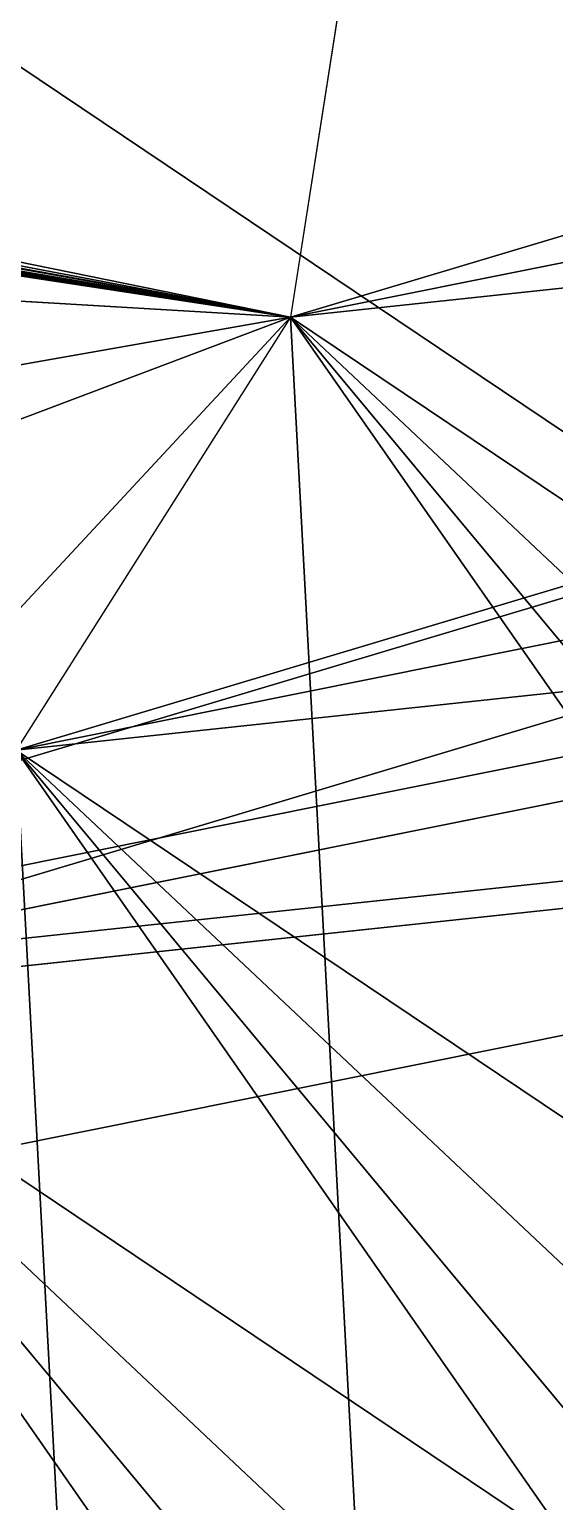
# Model space of a CAD drawing. Header units: metres. Extents: x 503497 to 504361, y 6966567 to 6966857.
# Drawn here: x 504169.788 to 504170.223, y 6966699.375 to 6966700.594 of the extents above; entities that cross this region are included whole.
import ezdxf

# ---------------------------------------------------------------- set-up
doc = ezdxf.new("R2010")
doc.units = ezdxf.units.M

msp = doc.modelspace()

# ---------------------------------------------------------------- linework, layer by layer
at = {"layer": 'SHADOW_APPROVED_20260111T072000'}
for points in [[(504170.7929, 6966705.4089), (504170.0047, 6966700.3561), (504096.8309, 6966715.2601), (504097.6191, 6966720.3129), (504170.7929, 6966705.4089)], [(504170.0047, 6966700.3561), (504169.7774, 6966699.9974), (504096.6036, 6966714.9014), (504096.8309, 6966715.2601), (504170.0047, 6966700.3561)]]:
    msp.add_lwpolyline(points, close=True, dxfattribs=at)
msp.add_lwpolyline([(504152.9477, 6966710.2148), (504167.8718, 6966707.8869), (504167.5638, 6966705.9126), (504170.7929, 6966705.4089), (504170.0047, 6966700.3561), (504169.7774, 6966699.9974), (504169.5259, 6966699.8139), (504168.8949, 6966699.7238), (504168.6104, 6966697.9001), (504168.9205, 6966697.8003), (504169.2405, 6966697.5447), (504169.4022, 6966697.2624), (504169.4593, 6966696.8594), (504167.3244, 6966683.1734), (504124.6436, 6966689.8311)], dxfattribs=at)
at = {"layer": 'SHADOW_APPROVED_20260114T072400'}
for points in [[(504170.7929, 6966705.4089), (504170.0047, 6966700.3561), (504097.9963, 6966713.9948), (504098.7845, 6966719.0476), (504170.7929, 6966705.4089)], [(504170.0047, 6966700.3561), (504169.7774, 6966699.9974), (504097.769, 6966713.6361), (504097.9963, 6966713.9948), (504170.0047, 6966700.3561)]]:
    msp.add_lwpolyline(points, close=True, dxfattribs=at)
msp.add_lwpolyline([(504152.9477, 6966710.2148), (504167.8718, 6966707.8869), (504167.5638, 6966705.9126), (504170.7929, 6966705.4089), (504170.0047, 6966700.3561), (504169.7774, 6966699.9974), (504169.5259, 6966699.8139), (504168.8949, 6966699.7238), (504168.6104, 6966697.9001), (504168.9205, 6966697.8003), (504169.2405, 6966697.5447), (504169.4022, 6966697.2624), (504169.4593, 6966696.8594), (504167.3244, 6966683.1734), (504124.6436, 6966689.8311)], dxfattribs=at)
at = {"layer": 'SHADOW_APPROVED_20260122T071500'}
for points in [[(504170.7929, 6966705.4089), (504170.0047, 6966700.3561), (504087.4382, 6966715.1242), (504088.2264, 6966720.177), (504170.7929, 6966705.4089)], [(504170.0047, 6966700.3561), (504169.7774, 6966699.9974), (504087.2109, 6966714.7655), (504087.4382, 6966715.1242), (504170.0047, 6966700.3561)]]:
    msp.add_lwpolyline(points, close=True, dxfattribs=at)
msp.add_lwpolyline([(504152.9477, 6966710.2148), (504167.8718, 6966707.8869), (504167.5638, 6966705.9126), (504170.7929, 6966705.4089), (504170.0047, 6966700.3561), (504169.7774, 6966699.9974), (504169.5259, 6966699.8139), (504168.8949, 6966699.7238), (504168.6104, 6966697.9001), (504168.9205, 6966697.8003), (504169.2405, 6966697.5447), (504169.4022, 6966697.2624), (504169.4593, 6966696.8594), (504167.3244, 6966683.1734), (504124.6436, 6966689.8311)], dxfattribs=at)
at = {"layer": 'SHADOW_APPROVED_20260124T072500'}
for points in [[(504170.7929, 6966705.4089), (504170.0047, 6966700.3561), (504093.7616, 6966712.0711), (504094.5498, 6966717.1239), (504170.7929, 6966705.4089)], [(504170.0047, 6966700.3561), (504169.7774, 6966699.9974), (504093.5343, 6966711.7124), (504093.7616, 6966712.0711), (504170.0047, 6966700.3561)]]:
    msp.add_lwpolyline(points, close=True, dxfattribs=at)
msp.add_lwpolyline([(504152.9477, 6966710.2148), (504167.8718, 6966707.8869), (504167.5638, 6966705.9126), (504170.7929, 6966705.4089), (504170.0047, 6966700.3561), (504169.7774, 6966699.9974), (504169.5259, 6966699.8139), (504168.8949, 6966699.7238), (504168.6104, 6966697.9001), (504168.9205, 6966697.8003), (504169.2405, 6966697.5447), (504169.4022, 6966697.2624), (504169.4593, 6966696.8594), (504167.3244, 6966683.1734), (504124.6436, 6966689.8311)], dxfattribs=at)
at = {"layer": 'SHADOW_APPROVED_20260126T071100'}
for points in [[(504170.7929, 6966705.4089), (504170.0047, 6966700.3561), (504081.5796, 6966715.4019), (504082.3678, 6966720.4547), (504170.7929, 6966705.4089)], [(504170.0047, 6966700.3561), (504169.7774, 6966699.9974), (504081.3523, 6966715.0432), (504081.5796, 6966715.4019), (504170.0047, 6966700.3561)]]:
    msp.add_lwpolyline(points, close=True, dxfattribs=at)
msp.add_lwpolyline([(504152.9477, 6966710.2148), (504167.8718, 6966707.8869), (504167.5638, 6966705.9126), (504170.7929, 6966705.4089), (504170.0047, 6966700.3561), (504169.7774, 6966699.9974), (504169.5259, 6966699.8139), (504168.8949, 6966699.7238), (504168.6104, 6966697.9001), (504168.9205, 6966697.8003), (504169.2405, 6966697.5447), (504169.4022, 6966697.2624), (504169.4593, 6966696.8594), (504167.3244, 6966683.1734), (504124.6436, 6966689.8311)], dxfattribs=at)
at = {"layer": 'SHADOW_APPROVED_20260127T071900'}
for points in [[(504170.7929, 6966705.4089), (504170.0047, 6966700.3561), (504087.6618, 6966712.8487), (504088.45, 6966717.9015), (504170.7929, 6966705.4089)], [(504170.0047, 6966700.3561), (504169.7774, 6966699.9974), (504087.4345, 6966712.49), (504087.6618, 6966712.8487), (504170.0047, 6966700.3561)]]:
    msp.add_lwpolyline(points, close=True, dxfattribs=at)
msp.add_lwpolyline([(504152.9477, 6966710.2148), (504167.8718, 6966707.8869), (504167.5638, 6966705.9126), (504170.7929, 6966705.4089), (504170.0047, 6966700.3561), (504169.7774, 6966699.9974), (504169.5259, 6966699.8139), (504168.8949, 6966699.7238), (504168.6104, 6966697.9001), (504168.9205, 6966697.8003), (504169.2405, 6966697.5447), (504169.4022, 6966697.2624), (504169.4593, 6966696.8594), (504167.3244, 6966683.1734), (504124.6436, 6966689.8311)], dxfattribs=at)
at = {"layer": 'SHADOW_APPROVED_20260129T071100'}
for points in [[(504170.7929, 6966705.4089), (504170.0047, 6966700.3561), (504079.559, 6966714.5749), (504080.3472, 6966719.6277), (504170.7929, 6966705.4089)], [(504170.0047, 6966700.3561), (504169.7774, 6966699.9974), (504079.3317, 6966714.2162), (504079.559, 6966714.5749), (504170.0047, 6966700.3561)]]:
    msp.add_lwpolyline(points, close=True, dxfattribs=at)
msp.add_lwpolyline([(504152.9477, 6966710.2148), (504167.8718, 6966707.8869), (504167.5638, 6966705.9126), (504170.7929, 6966705.4089), (504170.0047, 6966700.3561), (504169.7774, 6966699.9974), (504169.5259, 6966699.8139), (504168.8949, 6966699.7238), (504168.6104, 6966697.9001), (504168.9205, 6966697.8003), (504169.2405, 6966697.5447), (504169.4022, 6966697.2624), (504169.4593, 6966696.8594), (504167.3244, 6966683.1734), (504124.6436, 6966689.8311)], dxfattribs=at)
at = {"layer": 'SHADOW_APPROVED_20260130T071100'}
for points in [[(504170.7929, 6966705.4089), (504170.0047, 6966700.3561), (504078.8728, 6966714.2703), (504079.661, 6966719.3231), (504170.7929, 6966705.4089)], [(504170.0047, 6966700.3561), (504169.7774, 6966699.9974), (504078.6455, 6966713.9116), (504078.8728, 6966714.2703), (504170.0047, 6966700.3561)]]:
    msp.add_lwpolyline(points, close=True, dxfattribs=at)
msp.add_lwpolyline([(504152.9477, 6966710.2148), (504167.8718, 6966707.8869), (504167.5638, 6966705.9126), (504170.7929, 6966705.4089), (504170.0047, 6966700.3561), (504169.7774, 6966699.9974), (504169.5259, 6966699.8139), (504168.8949, 6966699.7238), (504168.6104, 6966697.9001), (504168.9205, 6966697.8003), (504169.2405, 6966697.5447), (504169.4022, 6966697.2624), (504169.4593, 6966696.8594), (504167.3244, 6966683.1734), (504124.6436, 6966689.8311)], dxfattribs=at)
at = {"layer": 'SHADOW_APPROVED_20260203T070000'}
for points in [[(504170.7929, 6966705.4089), (504170.0047, 6966700.3561), (504063.9805, 6966716.6575), (504064.7687, 6966721.7103), (504170.7929, 6966705.4089)], [(504170.0047, 6966700.3561), (504169.7774, 6966699.9974), (504063.7532, 6966716.2988), (504063.9805, 6966716.6575), (504170.0047, 6966700.3561)]]:
    msp.add_lwpolyline(points, close=True, dxfattribs=at)
msp.add_lwpolyline([(504152.9477, 6966710.2148), (504167.8718, 6966707.8869), (504167.5638, 6966705.9126), (504170.7929, 6966705.4089), (504170.0047, 6966700.3561), (504169.7774, 6966699.9974), (504169.5259, 6966699.8139), (504168.8949, 6966699.7238), (504168.6104, 6966697.9001), (504168.9205, 6966697.8003), (504169.2405, 6966697.5447), (504169.4022, 6966697.2624), (504169.4593, 6966696.8594), (504167.3244, 6966683.1734), (504124.6436, 6966689.8311)], dxfattribs=at)
at = {"layer": 'SHADOW_APPROVED_20260314T074000'}
msp.add_lwpolyline([(504152.9477, 6966710.2148), (504167.8718, 6966707.8869), (504167.5638, 6966705.9126), (504170.7929, 6966705.4089), (504170.0047, 6966700.3561), (504169.7774, 6966699.9974), (504169.5259, 6966699.8139), (504168.8949, 6966699.7238), (504168.6104, 6966697.9001), (504168.9205, 6966697.8003), (504169.2405, 6966697.5447), (504169.4022, 6966697.2624), (504169.4593, 6966696.8594), (504167.3244, 6966683.1734), (504124.6436, 6966689.8311)], dxfattribs=at)
for points in [[(504170.7929, 6966705.4089), (504170.0047, 6966700.3561), (504082.2502, 6966684.8997), (504083.0384, 6966689.9525), (504170.7929, 6966705.4089)], [(504170.0047, 6966700.3561), (504169.7774, 6966699.9974), (504082.0229, 6966684.541), (504082.2502, 6966684.8997), (504170.0047, 6966700.3561)]]:
    msp.add_lwpolyline(points, close=True, dxfattribs=at)
at = {"layer": 'SHADOW_APPROVED_20260426T070000'}
msp.add_lwpolyline([(504152.9477, 6966710.2148), (504167.8718, 6966707.8869), (504167.5638, 6966705.9126), (504170.7929, 6966705.4089), (504170.0047, 6966700.3561), (504169.7774, 6966699.9974), (504169.5259, 6966699.8139), (504168.8949, 6966699.7238), (504168.6104, 6966697.9001), (504168.9205, 6966697.8003), (504169.2405, 6966697.5447), (504169.4022, 6966697.2624), (504169.4593, 6966696.8594), (504167.3244, 6966683.1734), (504124.6436, 6966689.8311)], dxfattribs=at)
for points in [[(504170.7929, 6966705.4089), (504170.0047, 6966700.3561), (503952.8771, 6966618.2943), (503953.6653, 6966623.3471), (504170.7929, 6966705.4089)], [(504170.0047, 6966700.3561), (504169.7774, 6966699.9974), (503952.6498, 6966617.9356), (503952.8771, 6966618.2943), (504170.0047, 6966700.3561)]]:
    msp.add_lwpolyline(points, close=True, dxfattribs=at)
at = {"layer": 'SHADOW_APPROVED_20260621T090000'}
msp.add_lwpolyline([(504152.9477, 6966710.2148), (504167.8718, 6966707.8869), (504167.5638, 6966705.9126), (504170.7929, 6966705.4089), (504170.0047, 6966700.3561), (504169.7774, 6966699.9974), (504169.5259, 6966699.8139), (504168.8949, 6966699.7238), (504168.6104, 6966697.9001), (504168.9205, 6966697.8003), (504169.2405, 6966697.5447), (504169.4022, 6966697.2624), (504169.4593, 6966696.8594), (504167.3244, 6966683.1734), (504124.6436, 6966689.8311)], dxfattribs=at)
for points in [[(504170.7929, 6966705.4089), (504170.0047, 6966700.3561), (504111.4884, 6966637.4245), (504112.2766, 6966642.4773), (504170.7929, 6966705.4089)], [(504170.0047, 6966700.3561), (504169.7774, 6966699.9974), (504111.2611, 6966637.0658), (504111.4884, 6966637.4245), (504170.0047, 6966700.3561)]]:
    msp.add_lwpolyline(points, close=True, dxfattribs=at)
at = {"layer": 'SHADOW_APPROVED_20260621T120000'}
msp.add_lwpolyline([(504152.9477, 6966710.2148), (504167.8718, 6966707.8869), (504167.5638, 6966705.9126), (504170.7929, 6966705.4089), (504170.0047, 6966700.3561), (504169.7774, 6966699.9974), (504169.5259, 6966699.8139), (504168.8949, 6966699.7238), (504168.6104, 6966697.9001), (504168.9205, 6966697.8003), (504169.2405, 6966697.5447), (504169.4022, 6966697.2624), (504169.4593, 6966696.8594), (504167.3244, 6966683.1734), (504124.6436, 6966689.8311)], dxfattribs=at)
for points in [[(504170.7929, 6966705.4089), (504170.0047, 6966700.3561), (504172.6257, 6966651.6833), (504173.4139, 6966656.7361), (504170.7929, 6966705.4089)], [(504170.0047, 6966700.3561), (504169.7774, 6966699.9974), (504172.3984, 6966651.3246), (504172.6257, 6966651.6833), (504170.0047, 6966700.3561)], [(504169.7774, 6966699.9974), (504169.5259, 6966699.8139), (504172.1469, 6966651.1411), (504172.3984, 6966651.3246), (504169.7774, 6966699.9974)]]:
    msp.add_lwpolyline(points, close=True, dxfattribs=at)
at = {"layer": 'SHADOW_APPROVED_20260621T140000'}
msp.add_lwpolyline([(504152.9477, 6966710.2148), (504167.8718, 6966707.8869), (504167.5638, 6966705.9126), (504170.7929, 6966705.4089), (504170.0047, 6966700.3561), (504169.7774, 6966699.9974), (504169.5259, 6966699.8139), (504168.8949, 6966699.7238), (504168.6104, 6966697.9001), (504168.9205, 6966697.8003), (504169.2405, 6966697.5447), (504169.4022, 6966697.2624), (504169.4593, 6966696.8594), (504167.3244, 6966683.1734), (504124.6436, 6966689.8311)], dxfattribs=at)
for points in [[(504170.7929, 6966705.4089), (504170.0047, 6966700.3561), (504208.9144, 6966644.5501), (504209.7026, 6966649.6029), (504170.7929, 6966705.4089)], [(504170.0047, 6966700.3561), (504169.7774, 6966699.9974), (504208.6871, 6966644.1914), (504208.9144, 6966644.5501), (504170.0047, 6966700.3561)], [(504169.7774, 6966699.9974), (504169.5259, 6966699.8139), (504208.4356, 6966644.0079), (504208.6871, 6966644.1914), (504169.7774, 6966699.9974)], [(504169.5259, 6966699.8139), (504168.8949, 6966699.7238), (504207.8046, 6966643.9178), (504208.4356, 6966644.0079), (504169.5259, 6966699.8139)]]:
    msp.add_lwpolyline(points, close=True, dxfattribs=at)
at = {"layer": 'SHADOW_APPROVED_20260621T150000'}
msp.add_lwpolyline([(504152.9477, 6966710.2148), (504167.8718, 6966707.8869), (504167.5638, 6966705.9126), (504170.7929, 6966705.4089), (504170.0047, 6966700.3561), (504169.7774, 6966699.9974), (504169.5259, 6966699.8139), (504168.8949, 6966699.7238), (504168.6104, 6966697.9001), (504168.9205, 6966697.8003), (504169.2405, 6966697.5447), (504169.4022, 6966697.2624), (504169.4593, 6966696.8594), (504167.3244, 6966683.1734), (504124.6436, 6966689.8311)], dxfattribs=at)
for points in [[(504170.7929, 6966705.4089), (504170.0047, 6966700.3561), (504243.2848, 6966631.3533), (504244.073, 6966636.4061), (504170.7929, 6966705.4089)], [(504170.0047, 6966700.3561), (504169.7774, 6966699.9974), (504243.0575, 6966630.9946), (504243.2848, 6966631.3533), (504170.0047, 6966700.3561)], [(504169.7774, 6966699.9974), (504169.5259, 6966699.8139), (504242.806, 6966630.8111), (504243.0575, 6966630.9946), (504169.7774, 6966699.9974)], [(504169.5259, 6966699.8139), (504168.8949, 6966699.7238), (504242.175, 6966630.721), (504242.806, 6966630.8111), (504169.5259, 6966699.8139)]]:
    msp.add_lwpolyline(points, close=True, dxfattribs=at)
at = {"layer": 'SHADOW_APPROVED_20260621T160000'}
for points in [[(504144.5661, 6966713.0647), (504153.1826, 6966711.7206), (504321.4388, 6966598.6208), (504312.8223, 6966599.9649), (504144.5661, 6966713.0647)], [(504153.1826, 6966711.7206), (504152.9477, 6966710.2148), (504321.2039, 6966597.115), (504321.4388, 6966598.6208), (504153.1826, 6966711.7206)], [(504170.7929, 6966705.4089), (504170.0047, 6966700.3561), (504338.2609, 6966587.2563), (504339.0491, 6966592.3091), (504170.7929, 6966705.4089)], [(504170.0047, 6966700.3561), (504169.7774, 6966699.9974), (504338.0336, 6966586.8976), (504338.2609, 6966587.2563), (504170.0047, 6966700.3561)], [(504169.7774, 6966699.9974), (504169.5259, 6966699.8139), (504337.7821, 6966586.7141), (504338.0336, 6966586.8976), (504169.7774, 6966699.9974)], [(504169.5259, 6966699.8139), (504168.8949, 6966699.7238), (504337.1511, 6966586.624), (504337.7821, 6966586.7141), (504169.5259, 6966699.8139)]]:
    msp.add_lwpolyline(points, close=True, dxfattribs=at)
msp.add_lwpolyline([(504152.9477, 6966710.2148), (504167.8718, 6966707.8869), (504167.5638, 6966705.9126), (504170.7929, 6966705.4089), (504170.0047, 6966700.3561), (504169.7774, 6966699.9974), (504169.5259, 6966699.8139), (504168.8949, 6966699.7238), (504168.6104, 6966697.9001), (504168.9205, 6966697.8003), (504169.2405, 6966697.5447), (504169.4022, 6966697.2624), (504169.4593, 6966696.8594), (504167.3244, 6966683.1734), (504124.6436, 6966689.8311)], dxfattribs=at)
at = {"layer": 'SHADOW_APPROVED_20261019T053000'}
for points in [[(504170.7929, 6966705.4089), (504170.0047, 6966700.3561), (503593.249, 6966792.4889), (503594.0372, 6966797.5417), (504170.7929, 6966705.4089)], [(504170.0047, 6966700.3561), (504169.7774, 6966699.9974), (503593.0217, 6966792.1302), (503593.249, 6966792.4889), (504170.0047, 6966700.3561)]]:
    msp.add_lwpolyline(points, close=True, dxfattribs=at)
msp.add_lwpolyline([(504152.9477, 6966710.2148), (504167.8718, 6966707.8869), (504167.5638, 6966705.9126), (504170.7929, 6966705.4089), (504170.0047, 6966700.3561), (504169.7774, 6966699.9974), (504169.5259, 6966699.8139), (504168.8949, 6966699.7238), (504168.6104, 6966697.9001), (504168.9205, 6966697.8003), (504169.2405, 6966697.5447), (504169.4022, 6966697.2624), (504169.4593, 6966696.8594), (504167.3244, 6966683.1734), (504124.6436, 6966689.8311)], dxfattribs=at)
at = {"layer": 'SHADOW_APPROVED_20261112T063500'}
for points in [[(504170.7929, 6966705.4089), (504170.0047, 6966700.3561), (504071.7264, 6966716.3103), (504072.5146, 6966721.3631), (504170.7929, 6966705.4089)], [(504170.0047, 6966700.3561), (504169.7774, 6966699.9974), (504071.4991, 6966715.9516), (504071.7264, 6966716.3103), (504170.0047, 6966700.3561)]]:
    msp.add_lwpolyline(points, close=True, dxfattribs=at)
msp.add_lwpolyline([(504152.9477, 6966710.2148), (504167.8718, 6966707.8869), (504167.5638, 6966705.9126), (504170.7929, 6966705.4089), (504170.0047, 6966700.3561), (504169.7774, 6966699.9974), (504169.5259, 6966699.8139), (504168.8949, 6966699.7238), (504168.6104, 6966697.9001), (504168.9205, 6966697.8003), (504169.2405, 6966697.5447), (504169.4022, 6966697.2624), (504169.4593, 6966696.8594), (504167.3244, 6966683.1734), (504124.6436, 6966689.8311)], dxfattribs=at)
at = {"layer": 'SHADOW_APPROVED_20261113T063500'}
for points in [[(504170.7929, 6966705.4089), (504170.0047, 6966700.3561), (504072.1946, 6966716.7258), (504072.9828, 6966721.7786), (504170.7929, 6966705.4089)], [(504170.0047, 6966700.3561), (504169.7774, 6966699.9974), (504071.9673, 6966716.3671), (504072.1946, 6966716.7258), (504170.0047, 6966700.3561)]]:
    msp.add_lwpolyline(points, close=True, dxfattribs=at)
msp.add_lwpolyline([(504152.9477, 6966710.2148), (504167.8718, 6966707.8869), (504167.5638, 6966705.9126), (504170.7929, 6966705.4089), (504170.0047, 6966700.3561), (504169.7774, 6966699.9974), (504169.5259, 6966699.8139), (504168.8949, 6966699.7238), (504168.6104, 6966697.9001), (504168.9205, 6966697.8003), (504169.2405, 6966697.5447), (504169.4022, 6966697.2624), (504169.4593, 6966696.8594), (504167.3244, 6966683.1734), (504124.6436, 6966689.8311)], dxfattribs=at)
at = {"layer": 'SHADOW_APPROVED_20261122T065200'}
for points in [[(504170.7929, 6966705.4089), (504170.0047, 6966700.3561), (504089.8406, 6966714.8069), (504090.6288, 6966719.8597), (504170.7929, 6966705.4089)], [(504170.0047, 6966700.3561), (504169.7774, 6966699.9974), (504089.6133, 6966714.4482), (504089.8406, 6966714.8069), (504170.0047, 6966700.3561)]]:
    msp.add_lwpolyline(points, close=True, dxfattribs=at)
msp.add_lwpolyline([(504152.9477, 6966710.2148), (504167.8718, 6966707.8869), (504167.5638, 6966705.9126), (504170.7929, 6966705.4089), (504170.0047, 6966700.3561), (504169.7774, 6966699.9974), (504169.5259, 6966699.8139), (504168.8949, 6966699.7238), (504168.6104, 6966697.9001), (504168.9205, 6966697.8003), (504169.2405, 6966697.5447), (504169.4022, 6966697.2624), (504169.4593, 6966696.8594), (504167.3244, 6966683.1734), (504124.6436, 6966689.8311)], dxfattribs=at)
at = {"layer": 'SHADOW_APPROVED_20261123T070300'}
for points in [[(504170.7929, 6966705.4089), (504170.0047, 6966700.3561), (504097.6078, 6966712.3626), (504098.396, 6966717.4154), (504170.7929, 6966705.4089)], [(504170.0047, 6966700.3561), (504169.7774, 6966699.9974), (504097.3805, 6966712.0039), (504097.6078, 6966712.3626), (504170.0047, 6966700.3561)]]:
    msp.add_lwpolyline(points, close=True, dxfattribs=at)
msp.add_lwpolyline([(504152.9477, 6966710.2148), (504167.8718, 6966707.8869), (504167.5638, 6966705.9126), (504170.7929, 6966705.4089), (504170.0047, 6966700.3561), (504169.7774, 6966699.9974), (504169.5259, 6966699.8139), (504168.8949, 6966699.7238), (504168.6104, 6966697.9001), (504168.9205, 6966697.8003), (504169.2405, 6966697.5447), (504169.4022, 6966697.2624), (504169.4593, 6966696.8594), (504167.3244, 6966683.1734), (504124.6436, 6966689.8311)], dxfattribs=at)
at = {"layer": 'SHADOW_APPROVED_20261221T090000'}
msp.add_lwpolyline([(504152.9477, 6966710.2148), (504167.8718, 6966707.8869), (504167.5638, 6966705.9126), (504170.7929, 6966705.4089), (504170.0047, 6966700.3561), (504169.7774, 6966699.9974), (504169.5259, 6966699.8139), (504168.8949, 6966699.7238), (504168.6104, 6966697.9001), (504168.9205, 6966697.8003), (504169.2405, 6966697.5447), (504169.4022, 6966697.2624), (504169.4593, 6966696.8594), (504167.3244, 6966683.1734), (504124.6436, 6966689.8311)], dxfattribs=at)
for points in [[(504170.7929, 6966705.4089), (504170.0047, 6966700.3561), (504139.75, 6966702.1555), (504140.5382, 6966707.2083), (504170.7929, 6966705.4089)], [(504170.0047, 6966700.3561), (504169.7774, 6966699.9974), (504139.5227, 6966701.7968), (504139.75, 6966702.1555), (504170.0047, 6966700.3561)]]:
    msp.add_lwpolyline(points, close=True, dxfattribs=at)
at = {"layer": 'SHADOW_APPROVED_20261221T120000'}
msp.add_lwpolyline([(504152.9477, 6966710.2148), (504167.8718, 6966707.8869), (504167.5638, 6966705.9126), (504170.7929, 6966705.4089), (504170.0047, 6966700.3561), (504169.7774, 6966699.9974), (504169.5259, 6966699.8139), (504168.8949, 6966699.7238), (504168.6104, 6966697.9001), (504168.9205, 6966697.8003), (504169.2405, 6966697.5447), (504169.4022, 6966697.2624), (504169.4593, 6966696.8594), (504167.3244, 6966683.1734), (504124.6436, 6966689.8311)], dxfattribs=at)
for points in [[(504170.7929, 6966705.4089), (504170.0047, 6966700.3561), (504172.2772, 6966697.6253), (504173.0654, 6966702.6781), (504170.7929, 6966705.4089)], [(504170.0047, 6966700.3561), (504169.7774, 6966699.9974), (504172.0499, 6966697.2666), (504172.2772, 6966697.6253), (504170.0047, 6966700.3561)], [(504169.7774, 6966699.9974), (504169.5259, 6966699.8139), (504171.7984, 6966697.0831), (504172.0499, 6966697.2666), (504169.7774, 6966699.9974)], [(504169.5259, 6966699.8139), (504168.8949, 6966699.7238), (504171.1674, 6966696.993), (504171.7984, 6966697.0831), (504169.5259, 6966699.8139)]]:
    msp.add_lwpolyline(points, close=True, dxfattribs=at)
at = {"layer": 'SHADOW_APPROVED_20261221T150000'}
msp.add_lwpolyline([(504152.9477, 6966710.2148), (504167.8718, 6966707.8869), (504167.5638, 6966705.9126), (504170.7929, 6966705.4089), (504170.0047, 6966700.3561), (504169.7774, 6966699.9974), (504169.5259, 6966699.8139), (504168.8949, 6966699.7238), (504168.6104, 6966697.9001), (504168.9205, 6966697.8003), (504169.2405, 6966697.5447), (504169.4022, 6966697.2624), (504169.4593, 6966696.8594), (504167.3244, 6966683.1734), (504124.6436, 6966689.8311)], dxfattribs=at)
for points in [[(504170.7929, 6966705.4089), (504170.0047, 6966700.3561), (504207.6986, 6966704.3764), (504208.4868, 6966709.4292), (504170.7929, 6966705.4089)], [(504170.0047, 6966700.3561), (504169.7774, 6966699.9974), (504207.4713, 6966704.0177), (504207.6986, 6966704.3764), (504170.0047, 6966700.3561)], [(504169.7774, 6966699.9974), (504169.5259, 6966699.8139), (504207.2198, 6966703.8342), (504207.4713, 6966704.0177), (504169.7774, 6966699.9974)], [(504169.5259, 6966699.8139), (504168.8949, 6966699.7238), (504206.5888, 6966703.7441), (504207.2198, 6966703.8342), (504169.5259, 6966699.8139)], [(504168.8949, 6966699.7238), (504168.6104, 6966697.9001), (504206.3043, 6966701.9204), (504206.5888, 6966703.7441), (504168.8949, 6966699.7238)]]:
    msp.add_lwpolyline(points, close=True, dxfattribs=at)
at = {"layer": 'SHADOW_APPROVED_20261221T160000'}
for points in [[(504137.1539, 6966693.1239), (504139.8525, 6966710.4238), (504204.6812, 6966723.4325), (504201.9826, 6966706.1326), (504137.1539, 6966693.1239)], [(504170.7929, 6966705.4089), (504170.0047, 6966700.3561), (504229.5665, 6966712.3079), (504230.3547, 6966717.3607), (504170.7929, 6966705.4089)], [(504170.0047, 6966700.3561), (504169.7774, 6966699.9974), (504229.3392, 6966711.9492), (504229.5665, 6966712.3079), (504170.0047, 6966700.3561)], [(504169.7774, 6966699.9974), (504169.5259, 6966699.8139), (504229.0877, 6966711.7657), (504229.3392, 6966711.9492), (504169.7774, 6966699.9974)], [(504169.5259, 6966699.8139), (504168.8949, 6966699.7238), (504228.4567, 6966711.6756), (504229.0877, 6966711.7657), (504169.5259, 6966699.8139)], [(504168.8949, 6966699.7238), (504168.6104, 6966697.9001), (504228.1722, 6966709.8519), (504228.4567, 6966711.6756), (504168.8949, 6966699.7238)], [(504156.6455, 6966690.0834), (504137.1539, 6966693.1239), (504201.9826, 6966706.1326), (504221.4742, 6966703.0921), (504156.6455, 6966690.0834)]]:
    msp.add_lwpolyline(points, close=True, dxfattribs=at)
msp.add_lwpolyline([(504152.9477, 6966710.2148), (504167.8718, 6966707.8869), (504167.5638, 6966705.9126), (504170.7929, 6966705.4089), (504170.0047, 6966700.3561), (504169.7774, 6966699.9974), (504169.5259, 6966699.8139), (504168.8949, 6966699.7238), (504168.6104, 6966697.9001), (504168.9205, 6966697.8003), (504169.2405, 6966697.5447), (504169.4022, 6966697.2624), (504169.4593, 6966696.8594), (504167.3244, 6966683.1734), (504124.6436, 6966689.8311)], dxfattribs=at)
at = {"layer": 'SHADOW_APPROVED_20261221T170000'}
for points in [[(504170.7929, 6966705.4089), (504170.0047, 6966700.3561), (504273.2046, 6966731.2437), (504273.9928, 6966736.2965), (504170.7929, 6966705.4089)], [(504170.0047, 6966700.3561), (504169.7774, 6966699.9974), (504272.9773, 6966730.885), (504273.2046, 6966731.2437), (504170.0047, 6966700.3561)], [(504169.7774, 6966699.9974), (504169.5259, 6966699.8139), (504272.7258, 6966730.7015), (504272.9773, 6966730.885), (504169.7774, 6966699.9974)], [(504169.5259, 6966699.8139), (504168.8949, 6966699.7238), (504272.0948, 6966730.6114), (504272.7258, 6966730.7015), (504169.5259, 6966699.8139)], [(504168.8949, 6966699.7238), (504168.6104, 6966697.9001), (504271.8103, 6966728.7877), (504272.0948, 6966730.6114), (504168.8949, 6966699.7238)]]:
    msp.add_lwpolyline(points, close=True, dxfattribs=at)
msp.add_lwpolyline([(504152.9477, 6966710.2148), (504167.8718, 6966707.8869), (504167.5638, 6966705.9126), (504170.7929, 6966705.4089), (504170.0047, 6966700.3561), (504169.7774, 6966699.9974), (504169.5259, 6966699.8139), (504168.8949, 6966699.7238), (504168.6104, 6966697.9001), (504168.9205, 6966697.8003), (504169.2405, 6966697.5447), (504169.4022, 6966697.2624), (504169.4593, 6966696.8594), (504167.3244, 6966683.1734), (504124.6436, 6966689.8311)], dxfattribs=at)
at = {"layer": 'SHADOW_COMPARATOR_RL48_20260111T072000'}
for points in [[(504170.7929, 6966705.4089), (504170.0047, 6966700.3561), (504124.3774, 6966709.6495), (504125.1656, 6966714.7023), (504170.7929, 6966705.4089)], [(504170.0047, 6966700.3561), (504169.7774, 6966699.9974), (504124.1501, 6966709.2908), (504124.3774, 6966709.6495), (504170.0047, 6966700.3561)]]:
    msp.add_lwpolyline(points, close=True, dxfattribs=at)
msp.add_lwpolyline([(504152.9477, 6966710.2148), (504167.8718, 6966707.8869), (504167.5638, 6966705.9126), (504170.7929, 6966705.4089), (504170.0047, 6966700.3561), (504169.7774, 6966699.9974), (504169.5259, 6966699.8139), (504168.8949, 6966699.7238), (504168.6104, 6966697.9001), (504168.9205, 6966697.8003), (504169.2405, 6966697.5447), (504169.4022, 6966697.2624), (504169.4593, 6966696.8594), (504167.3244, 6966683.1734), (504124.6436, 6966689.8311)], dxfattribs=at)
at = {"layer": 'SHADOW_COMPARATOR_RL48_20260114T072400'}
for points in [[(504170.7929, 6966705.4089), (504170.0047, 6966700.3561), (504125.1041, 6966708.8605), (504125.8923, 6966713.9133), (504170.7929, 6966705.4089)], [(504170.0047, 6966700.3561), (504169.7774, 6966699.9974), (504124.8768, 6966708.5018), (504125.1041, 6966708.8605), (504170.0047, 6966700.3561)]]:
    msp.add_lwpolyline(points, close=True, dxfattribs=at)
msp.add_lwpolyline([(504152.9477, 6966710.2148), (504167.8718, 6966707.8869), (504167.5638, 6966705.9126), (504170.7929, 6966705.4089), (504170.0047, 6966700.3561), (504169.7774, 6966699.9974), (504169.5259, 6966699.8139), (504168.8949, 6966699.7238), (504168.6104, 6966697.9001), (504168.9205, 6966697.8003), (504169.2405, 6966697.5447), (504169.4022, 6966697.2624), (504169.4593, 6966696.8594), (504167.3244, 6966683.1734), (504124.6436, 6966689.8311)], dxfattribs=at)
at = {"layer": 'SHADOW_COMPARATOR_RL48_20260122T071500'}
for points in [[(504170.7929, 6966705.4089), (504170.0047, 6966700.3561), (504118.5206, 6966709.5647), (504119.3088, 6966714.6175), (504170.7929, 6966705.4089)], [(504170.0047, 6966700.3561), (504169.7774, 6966699.9974), (504118.2933, 6966709.206), (504118.5206, 6966709.5647), (504170.0047, 6966700.3561)]]:
    msp.add_lwpolyline(points, close=True, dxfattribs=at)
msp.add_lwpolyline([(504152.9477, 6966710.2148), (504167.8718, 6966707.8869), (504167.5638, 6966705.9126), (504170.7929, 6966705.4089), (504170.0047, 6966700.3561), (504169.7774, 6966699.9974), (504169.5259, 6966699.8139), (504168.8949, 6966699.7238), (504168.6104, 6966697.9001), (504168.9205, 6966697.8003), (504169.2405, 6966697.5447), (504169.4022, 6966697.2624), (504169.4593, 6966696.8594), (504167.3244, 6966683.1734), (504124.6436, 6966689.8311)], dxfattribs=at)
at = {"layer": 'SHADOW_COMPARATOR_RL48_20260124T072500'}
for points in [[(504170.7929, 6966705.4089), (504170.0047, 6966700.3561), (504122.4635, 6966707.661), (504123.2517, 6966712.7138), (504170.7929, 6966705.4089)], [(504170.0047, 6966700.3561), (504169.7774, 6966699.9974), (504122.2362, 6966707.3023), (504122.4635, 6966707.661), (504170.0047, 6966700.3561)]]:
    msp.add_lwpolyline(points, close=True, dxfattribs=at)
msp.add_lwpolyline([(504152.9477, 6966710.2148), (504167.8718, 6966707.8869), (504167.5638, 6966705.9126), (504170.7929, 6966705.4089), (504170.0047, 6966700.3561), (504169.7774, 6966699.9974), (504169.5259, 6966699.8139), (504168.8949, 6966699.7238), (504168.6104, 6966697.9001), (504168.9205, 6966697.8003), (504169.2405, 6966697.5447), (504169.4022, 6966697.2624), (504169.4593, 6966696.8594), (504167.3244, 6966683.1734), (504124.6436, 6966689.8311)], dxfattribs=at)
at = {"layer": 'SHADOW_COMPARATOR_RL48_20260126T071100'}
for points in [[(504170.7929, 6966705.4089), (504170.0047, 6966700.3561), (504114.8675, 6966709.7379), (504115.6557, 6966714.7907), (504170.7929, 6966705.4089)], [(504170.0047, 6966700.3561), (504169.7774, 6966699.9974), (504114.6402, 6966709.3792), (504114.8675, 6966709.7379), (504170.0047, 6966700.3561)]]:
    msp.add_lwpolyline(points, close=True, dxfattribs=at)
msp.add_lwpolyline([(504152.9477, 6966710.2148), (504167.8718, 6966707.8869), (504167.5638, 6966705.9126), (504170.7929, 6966705.4089), (504170.0047, 6966700.3561), (504169.7774, 6966699.9974), (504169.5259, 6966699.8139), (504168.8949, 6966699.7238), (504168.6104, 6966697.9001), (504168.9205, 6966697.8003), (504169.2405, 6966697.5447), (504169.4022, 6966697.2624), (504169.4593, 6966696.8594), (504167.3244, 6966683.1734), (504124.6436, 6966689.8311)], dxfattribs=at)
at = {"layer": 'SHADOW_COMPARATOR_RL48_20260127T071900'}
for points in [[(504170.7929, 6966705.4089), (504170.0047, 6966700.3561), (504118.66, 6966708.1458), (504119.4482, 6966713.1986), (504170.7929, 6966705.4089)], [(504170.0047, 6966700.3561), (504169.7774, 6966699.9974), (504118.4327, 6966707.7871), (504118.66, 6966708.1458), (504170.0047, 6966700.3561)]]:
    msp.add_lwpolyline(points, close=True, dxfattribs=at)
msp.add_lwpolyline([(504152.9477, 6966710.2148), (504167.8718, 6966707.8869), (504167.5638, 6966705.9126), (504170.7929, 6966705.4089), (504170.0047, 6966700.3561), (504169.7774, 6966699.9974), (504169.5259, 6966699.8139), (504168.8949, 6966699.7238), (504168.6104, 6966697.9001), (504168.9205, 6966697.8003), (504169.2405, 6966697.5447), (504169.4022, 6966697.2624), (504169.4593, 6966696.8594), (504167.3244, 6966683.1734), (504124.6436, 6966689.8311)], dxfattribs=at)
at = {"layer": 'SHADOW_COMPARATOR_RL48_20260129T071100'}
for points in [[(504170.7929, 6966705.4089), (504170.0047, 6966700.3561), (504113.6075, 6966709.2222), (504114.3957, 6966714.275), (504170.7929, 6966705.4089)], [(504170.0047, 6966700.3561), (504169.7774, 6966699.9974), (504113.3802, 6966708.8635), (504113.6075, 6966709.2222), (504170.0047, 6966700.3561)]]:
    msp.add_lwpolyline(points, close=True, dxfattribs=at)
msp.add_lwpolyline([(504152.9477, 6966710.2148), (504167.8718, 6966707.8869), (504167.5638, 6966705.9126), (504170.7929, 6966705.4089), (504170.0047, 6966700.3561), (504169.7774, 6966699.9974), (504169.5259, 6966699.8139), (504168.8949, 6966699.7238), (504168.6104, 6966697.9001), (504168.9205, 6966697.8003), (504169.2405, 6966697.5447), (504169.4022, 6966697.2624), (504169.4593, 6966696.8594), (504167.3244, 6966683.1734), (504124.6436, 6966689.8311)], dxfattribs=at)
at = {"layer": 'SHADOW_COMPARATOR_RL48_20260130T071100'}
for points in [[(504170.7929, 6966705.4089), (504170.0047, 6966700.3561), (504113.1796, 6966709.0323), (504113.9678, 6966714.0851), (504170.7929, 6966705.4089)], [(504170.0047, 6966700.3561), (504169.7774, 6966699.9974), (504112.9523, 6966708.6736), (504113.1796, 6966709.0323), (504170.0047, 6966700.3561)]]:
    msp.add_lwpolyline(points, close=True, dxfattribs=at)
msp.add_lwpolyline([(504152.9477, 6966710.2148), (504167.8718, 6966707.8869), (504167.5638, 6966705.9126), (504170.7929, 6966705.4089), (504170.0047, 6966700.3561), (504169.7774, 6966699.9974), (504169.5259, 6966699.8139), (504168.8949, 6966699.7238), (504168.6104, 6966697.9001), (504168.9205, 6966697.8003), (504169.2405, 6966697.5447), (504169.4022, 6966697.2624), (504169.4593, 6966696.8594), (504167.3244, 6966683.1734), (504124.6436, 6966689.8311)], dxfattribs=at)
at = {"layer": 'SHADOW_COMPARATOR_RL48_20260203T070000'}
for points in [[(504170.7929, 6966705.4089), (504170.0047, 6966700.3561), (504103.8936, 6966710.5208), (504104.6818, 6966715.5736), (504170.7929, 6966705.4089)], [(504170.0047, 6966700.3561), (504169.7774, 6966699.9974), (504103.6663, 6966710.1621), (504103.8936, 6966710.5208), (504170.0047, 6966700.3561)]]:
    msp.add_lwpolyline(points, close=True, dxfattribs=at)
msp.add_lwpolyline([(504152.9477, 6966710.2148), (504167.8718, 6966707.8869), (504167.5638, 6966705.9126), (504170.7929, 6966705.4089), (504170.0047, 6966700.3561), (504169.7774, 6966699.9974), (504169.5259, 6966699.8139), (504168.8949, 6966699.7238), (504168.6104, 6966697.9001), (504168.9205, 6966697.8003), (504169.2405, 6966697.5447), (504169.4022, 6966697.2624), (504169.4593, 6966696.8594), (504167.3244, 6966683.1734), (504124.6436, 6966689.8311)], dxfattribs=at)
at = {"layer": 'SHADOW_COMPARATOR_RL48_20260314T074000'}
msp.add_lwpolyline([(504152.9477, 6966710.2148), (504167.8718, 6966707.8869), (504167.5638, 6966705.9126), (504170.7929, 6966705.4089), (504170.0047, 6966700.3561), (504169.7774, 6966699.9974), (504169.5259, 6966699.8139), (504168.8949, 6966699.7238), (504168.6104, 6966697.9001), (504168.9205, 6966697.8003), (504169.2405, 6966697.5447), (504169.4022, 6966697.2624), (504169.4593, 6966696.8594), (504167.3244, 6966683.1734), (504124.6436, 6966689.8311)], dxfattribs=at)
for points in [[(504170.7929, 6966705.4089), (504170.0047, 6966700.3561), (504115.2856, 6966690.7183), (504116.0738, 6966695.7711), (504170.7929, 6966705.4089)], [(504170.0047, 6966700.3561), (504169.7774, 6966699.9974), (504115.0583, 6966690.3596), (504115.2856, 6966690.7183), (504170.0047, 6966700.3561)]]:
    msp.add_lwpolyline(points, close=True, dxfattribs=at)
at = {"layer": 'SHADOW_COMPARATOR_RL48_20260426T070000'}
msp.add_lwpolyline([(504152.9477, 6966710.2148), (504167.8718, 6966707.8869), (504167.5638, 6966705.9126), (504170.7929, 6966705.4089), (504170.0047, 6966700.3561), (504169.7774, 6966699.9974), (504169.5259, 6966699.8139), (504168.8949, 6966699.7238), (504168.6104, 6966697.9001), (504168.9205, 6966697.8003), (504169.2405, 6966697.5447), (504169.4022, 6966697.2624), (504169.4593, 6966696.8594), (504167.3244, 6966683.1734), (504124.6436, 6966689.8311)], dxfattribs=at)
for points in [[(504170.7929, 6966705.4089), (504170.0047, 6966700.3561), (504034.6154, 6966649.1867), (504035.4036, 6966654.2395), (504170.7929, 6966705.4089)], [(504170.0047, 6966700.3561), (504169.7774, 6966699.9974), (504034.3881, 6966648.828), (504034.6154, 6966649.1867), (504170.0047, 6966700.3561)]]:
    msp.add_lwpolyline(points, close=True, dxfattribs=at)
at = {"layer": 'SHADOW_COMPARATOR_RL48_20260621T090000'}
msp.add_lwpolyline([(504152.9477, 6966710.2148), (504167.8718, 6966707.8869), (504167.5638, 6966705.9126), (504170.7929, 6966705.4089), (504170.0047, 6966700.3561), (504169.7774, 6966699.9974), (504169.5259, 6966699.8139), (504168.8949, 6966699.7238), (504168.6104, 6966697.9001), (504168.9205, 6966697.8003), (504169.2405, 6966697.5447), (504169.4022, 6966697.2624), (504169.4593, 6966696.8594), (504167.3244, 6966683.1734), (504124.6436, 6966689.8311)], dxfattribs=at)
for points in [[(504170.7929, 6966705.4089), (504170.0047, 6966700.3561), (504133.517, 6966661.1153), (504134.3052, 6966666.1681), (504170.7929, 6966705.4089)], [(504170.0047, 6966700.3561), (504169.7774, 6966699.9974), (504133.2897, 6966660.7566), (504133.517, 6966661.1153), (504170.0047, 6966700.3561)]]:
    msp.add_lwpolyline(points, close=True, dxfattribs=at)
at = {"layer": 'SHADOW_COMPARATOR_RL48_20260621T120000'}
msp.add_lwpolyline([(504152.9477, 6966710.2148), (504167.8718, 6966707.8869), (504167.5638, 6966705.9126), (504170.7929, 6966705.4089), (504170.0047, 6966700.3561), (504169.7774, 6966699.9974), (504169.5259, 6966699.8139), (504168.8949, 6966699.7238), (504168.6104, 6966697.9001), (504168.9205, 6966697.8003), (504169.2405, 6966697.5447), (504169.4022, 6966697.2624), (504169.4593, 6966696.8594), (504167.3244, 6966683.1734), (504124.6436, 6966689.8311)], dxfattribs=at)
for points in [[(504170.7929, 6966705.4089), (504170.0047, 6966700.3561), (504171.639, 6966670.0063), (504172.4272, 6966675.0591), (504170.7929, 6966705.4089)], [(504170.0047, 6966700.3561), (504169.7774, 6966699.9974), (504171.4117, 6966669.6476), (504171.639, 6966670.0063), (504170.0047, 6966700.3561)], [(504169.7774, 6966699.9974), (504169.5259, 6966699.8139), (504171.1602, 6966669.4641), (504171.4117, 6966669.6476), (504169.7774, 6966699.9974)]]:
    msp.add_lwpolyline(points, close=True, dxfattribs=at)
at = {"layer": 'SHADOW_COMPARATOR_RL48_20260621T140000'}
msp.add_lwpolyline([(504152.9477, 6966710.2148), (504167.8718, 6966707.8869), (504167.5638, 6966705.9126), (504170.7929, 6966705.4089), (504170.0047, 6966700.3561), (504169.7774, 6966699.9974), (504169.5259, 6966699.8139), (504168.8949, 6966699.7238), (504168.6104, 6966697.9001), (504168.9205, 6966697.8003), (504169.2405, 6966697.5447), (504169.4022, 6966697.2624), (504169.4593, 6966696.8594), (504167.3244, 6966683.1734), (504124.6436, 6966689.8311)], dxfattribs=at)
for points in [[(504170.7929, 6966705.4089), (504170.0047, 6966700.3561), (504194.2667, 6966665.5584), (504195.0549, 6966670.6112), (504170.7929, 6966705.4089)], [(504170.0047, 6966700.3561), (504169.7774, 6966699.9974), (504194.0394, 6966665.1997), (504194.2667, 6966665.5584), (504170.0047, 6966700.3561)], [(504169.7774, 6966699.9974), (504169.5259, 6966699.8139), (504193.7879, 6966665.0162), (504194.0394, 6966665.1997), (504169.7774, 6966699.9974)], [(504169.5259, 6966699.8139), (504168.8949, 6966699.7238), (504193.1569, 6966664.9261), (504193.7879, 6966665.0162), (504169.5259, 6966699.8139)]]:
    msp.add_lwpolyline(points, close=True, dxfattribs=at)
at = {"layer": 'SHADOW_COMPARATOR_RL48_20260621T150000'}
msp.add_lwpolyline([(504152.9477, 6966710.2148), (504167.8718, 6966707.8869), (504167.5638, 6966705.9126), (504170.7929, 6966705.4089), (504170.0047, 6966700.3561), (504169.7774, 6966699.9974), (504169.5259, 6966699.8139), (504168.8949, 6966699.7238), (504168.6104, 6966697.9001), (504168.9205, 6966697.8003), (504169.2405, 6966697.5447), (504169.4022, 6966697.2624), (504169.4593, 6966696.8594), (504167.3244, 6966683.1734), (504124.6436, 6966689.8311)], dxfattribs=at)
for points in [[(504170.7929, 6966705.4089), (504170.0047, 6966700.3561), (504215.6983, 6966657.3296), (504216.4865, 6966662.3824), (504170.7929, 6966705.4089)], [(504170.0047, 6966700.3561), (504169.7774, 6966699.9974), (504215.471, 6966656.9709), (504215.6983, 6966657.3296), (504170.0047, 6966700.3561)], [(504169.7774, 6966699.9974), (504169.5259, 6966699.8139), (504215.2195, 6966656.7874), (504215.471, 6966656.9709), (504169.7774, 6966699.9974)], [(504169.5259, 6966699.8139), (504168.8949, 6966699.7238), (504214.5885, 6966656.6973), (504215.2195, 6966656.7874), (504169.5259, 6966699.8139)]]:
    msp.add_lwpolyline(points, close=True, dxfattribs=at)
at = {"layer": 'SHADOW_COMPARATOR_RL48_20260621T160000'}
for points in [[(504144.5661, 6966713.0647), (504153.1826, 6966711.7206), (504258.0983, 6966641.1976), (504249.4818, 6966642.5417), (504144.5661, 6966713.0647)], [(504153.1826, 6966711.7206), (504152.9477, 6966710.2148), (504257.8634, 6966639.6918), (504258.0983, 6966641.1976), (504153.1826, 6966711.7206)], [(504170.7929, 6966705.4089), (504170.0047, 6966700.3561), (504274.9204, 6966629.8331), (504275.7086, 6966634.8859), (504170.7929, 6966705.4089)], [(504170.0047, 6966700.3561), (504169.7774, 6966699.9974), (504274.6931, 6966629.4744), (504274.9204, 6966629.8331), (504170.0047, 6966700.3561)], [(504169.7774, 6966699.9974), (504169.5259, 6966699.8139), (504274.4416, 6966629.2909), (504274.6931, 6966629.4744), (504169.7774, 6966699.9974)], [(504169.5259, 6966699.8139), (504168.8949, 6966699.7238), (504273.8106, 6966629.2008), (504274.4416, 6966629.2909), (504169.5259, 6966699.8139)]]:
    msp.add_lwpolyline(points, close=True, dxfattribs=at)
msp.add_lwpolyline([(504152.9477, 6966710.2148), (504167.8718, 6966707.8869), (504167.5638, 6966705.9126), (504170.7929, 6966705.4089), (504170.0047, 6966700.3561), (504169.7774, 6966699.9974), (504169.5259, 6966699.8139), (504168.8949, 6966699.7238), (504168.6104, 6966697.9001), (504168.9205, 6966697.8003), (504169.2405, 6966697.5447), (504169.4022, 6966697.2624), (504169.4593, 6966696.8594), (504167.3244, 6966683.1734), (504124.6436, 6966689.8311)], dxfattribs=at)
at = {"layer": 'SHADOW_COMPARATOR_RL48_20261019T053000'}
for points in [[(504170.7929, 6966705.4089), (504170.0047, 6966700.3561), (503810.3703, 6966757.8052), (503811.1585, 6966762.858), (504170.7929, 6966705.4089)], [(504170.0047, 6966700.3561), (504169.7774, 6966699.9974), (503810.143, 6966757.4465), (503810.3703, 6966757.8052), (504170.0047, 6966700.3561)]]:
    msp.add_lwpolyline(points, close=True, dxfattribs=at)
msp.add_lwpolyline([(504152.9477, 6966710.2148), (504167.8718, 6966707.8869), (504167.5638, 6966705.9126), (504170.7929, 6966705.4089), (504170.0047, 6966700.3561), (504169.7774, 6966699.9974), (504169.5259, 6966699.8139), (504168.8949, 6966699.7238), (504168.6104, 6966697.9001), (504168.9205, 6966697.8003), (504169.2405, 6966697.5447), (504169.4022, 6966697.2624), (504169.4593, 6966696.8594), (504167.3244, 6966683.1734), (504124.6436, 6966689.8311)], dxfattribs=at)
at = {"layer": 'SHADOW_COMPARATOR_RL48_20261112T063500'}
for points in [[(504170.7929, 6966705.4089), (504170.0047, 6966700.3561), (504108.7235, 6966710.3043), (504109.5117, 6966715.3571), (504170.7929, 6966705.4089)], [(504170.0047, 6966700.3561), (504169.7774, 6966699.9974), (504108.4962, 6966709.9456), (504108.7235, 6966710.3043), (504170.0047, 6966700.3561)]]:
    msp.add_lwpolyline(points, close=True, dxfattribs=at)
msp.add_lwpolyline([(504152.9477, 6966710.2148), (504167.8718, 6966707.8869), (504167.5638, 6966705.9126), (504170.7929, 6966705.4089), (504170.0047, 6966700.3561), (504169.7774, 6966699.9974), (504169.5259, 6966699.8139), (504168.8949, 6966699.7238), (504168.6104, 6966697.9001), (504168.9205, 6966697.8003), (504169.2405, 6966697.5447), (504169.4022, 6966697.2624), (504169.4593, 6966696.8594), (504167.3244, 6966683.1734), (504124.6436, 6966689.8311)], dxfattribs=at)
at = {"layer": 'SHADOW_COMPARATOR_RL48_20261113T063500'}
for points in [[(504170.7929, 6966705.4089), (504170.0047, 6966700.3561), (504109.0155, 6966710.5634), (504109.8037, 6966715.6162), (504170.7929, 6966705.4089)], [(504170.0047, 6966700.3561), (504169.7774, 6966699.9974), (504108.7882, 6966710.2047), (504109.0155, 6966710.5634), (504170.0047, 6966700.3561)]]:
    msp.add_lwpolyline(points, close=True, dxfattribs=at)
msp.add_lwpolyline([(504152.9477, 6966710.2148), (504167.8718, 6966707.8869), (504167.5638, 6966705.9126), (504170.7929, 6966705.4089), (504170.0047, 6966700.3561), (504169.7774, 6966699.9974), (504169.5259, 6966699.8139), (504168.8949, 6966699.7238), (504168.6104, 6966697.9001), (504168.9205, 6966697.8003), (504169.2405, 6966697.5447), (504169.4022, 6966697.2624), (504169.4593, 6966696.8594), (504167.3244, 6966683.1734), (504124.6436, 6966689.8311)], dxfattribs=at)
at = {"layer": 'SHADOW_COMPARATOR_RL48_20261122T065200'}
for points in [[(504170.7929, 6966705.4089), (504170.0047, 6966700.3561), (504120.0186, 6966709.3668), (504120.8068, 6966714.4196), (504170.7929, 6966705.4089)], [(504170.0047, 6966700.3561), (504169.7774, 6966699.9974), (504119.7913, 6966709.0081), (504120.0186, 6966709.3668), (504170.0047, 6966700.3561)]]:
    msp.add_lwpolyline(points, close=True, dxfattribs=at)
msp.add_lwpolyline([(504152.9477, 6966710.2148), (504167.8718, 6966707.8869), (504167.5638, 6966705.9126), (504170.7929, 6966705.4089), (504170.0047, 6966700.3561), (504169.7774, 6966699.9974), (504169.5259, 6966699.8139), (504168.8949, 6966699.7238), (504168.6104, 6966697.9001), (504168.9205, 6966697.8003), (504169.2405, 6966697.5447), (504169.4022, 6966697.2624), (504169.4593, 6966696.8594), (504167.3244, 6966683.1734), (504124.6436, 6966689.8311)], dxfattribs=at)
at = {"layer": 'SHADOW_COMPARATOR_RL48_20261123T070300'}
for points in [[(504170.7929, 6966705.4089), (504170.0047, 6966700.3561), (504124.8618, 6966707.8427), (504125.65, 6966712.8955), (504170.7929, 6966705.4089)], [(504170.0047, 6966700.3561), (504169.7774, 6966699.9974), (504124.6345, 6966707.484), (504124.8618, 6966707.8427), (504170.0047, 6966700.3561)]]:
    msp.add_lwpolyline(points, close=True, dxfattribs=at)
msp.add_lwpolyline([(504152.9477, 6966710.2148), (504167.8718, 6966707.8869), (504167.5638, 6966705.9126), (504170.7929, 6966705.4089), (504170.0047, 6966700.3561), (504169.7774, 6966699.9974), (504169.5259, 6966699.8139), (504168.8949, 6966699.7238), (504168.6104, 6966697.9001), (504168.9205, 6966697.8003), (504169.2405, 6966697.5447), (504169.4022, 6966697.2624), (504169.4593, 6966696.8594), (504167.3244, 6966683.1734), (504124.6436, 6966689.8311)], dxfattribs=at)
at = {"layer": 'SHADOW_COMPARATOR_RL48_20261221T090000'}
msp.add_lwpolyline([(504152.9477, 6966710.2148), (504167.8718, 6966707.8869), (504167.5638, 6966705.9126), (504170.7929, 6966705.4089), (504170.0047, 6966700.3561), (504169.7774, 6966699.9974), (504169.5259, 6966699.8139), (504168.8949, 6966699.7238), (504168.6104, 6966697.9001), (504168.9205, 6966697.8003), (504169.2405, 6966697.5447), (504169.4022, 6966697.2624), (504169.4593, 6966696.8594), (504167.3244, 6966683.1734), (504124.6436, 6966689.8311)], dxfattribs=at)
for points in [[(504170.7929, 6966705.4089), (504170.0047, 6966700.3561), (504151.1395, 6966701.4781), (504151.9277, 6966706.5309), (504170.7929, 6966705.4089)], [(504170.0047, 6966700.3561), (504169.7774, 6966699.9974), (504150.9122, 6966701.1194), (504151.1395, 6966701.4781), (504170.0047, 6966700.3561)]]:
    msp.add_lwpolyline(points, close=True, dxfattribs=at)
at = {"layer": 'SHADOW_COMPARATOR_RL48_20261221T120000'}
msp.add_lwpolyline([(504152.9477, 6966710.2148), (504167.8718, 6966707.8869), (504167.5638, 6966705.9126), (504170.7929, 6966705.4089), (504170.0047, 6966700.3561), (504169.7774, 6966699.9974), (504169.5259, 6966699.8139), (504168.8949, 6966699.7238), (504168.6104, 6966697.9001), (504168.9205, 6966697.8003), (504169.2405, 6966697.5447), (504169.4022, 6966697.2624), (504169.4593, 6966696.8594), (504167.3244, 6966683.1734), (504124.6436, 6966689.8311)], dxfattribs=at)
for points in [[(504170.7929, 6966705.4089), (504170.0047, 6966700.3561), (504171.4217, 6966698.6533), (504172.2099, 6966703.7061), (504170.7929, 6966705.4089)], [(504170.0047, 6966700.3561), (504169.7774, 6966699.9974), (504171.1944, 6966698.2946), (504171.4217, 6966698.6533), (504170.0047, 6966700.3561)], [(504169.7774, 6966699.9974), (504169.5259, 6966699.8139), (504170.9429, 6966698.1111), (504171.1944, 6966698.2946), (504169.7774, 6966699.9974)], [(504169.5259, 6966699.8139), (504168.8949, 6966699.7238), (504170.3119, 6966698.021), (504170.9429, 6966698.1111), (504169.5259, 6966699.8139)]]:
    msp.add_lwpolyline(points, close=True, dxfattribs=at)
at = {"layer": 'SHADOW_COMPARATOR_RL48_20261221T150000'}
msp.add_lwpolyline([(504152.9477, 6966710.2148), (504167.8718, 6966707.8869), (504167.5638, 6966705.9126), (504170.7929, 6966705.4089), (504170.0047, 6966700.3561), (504169.7774, 6966699.9974), (504169.5259, 6966699.8139), (504168.8949, 6966699.7238), (504168.6104, 6966697.9001), (504168.9205, 6966697.8003), (504169.2405, 6966697.5447), (504169.4022, 6966697.2624), (504169.4593, 6966696.8594), (504167.3244, 6966683.1734), (504124.6436, 6966689.8311)], dxfattribs=at)
for points in [[(504170.7929, 6966705.4089), (504170.0047, 6966700.3561), (504193.5086, 6966702.863), (504194.2968, 6966707.9158), (504170.7929, 6966705.4089)], [(504170.0047, 6966700.3561), (504169.7774, 6966699.9974), (504193.2813, 6966702.5043), (504193.5086, 6966702.863), (504170.0047, 6966700.3561)], [(504169.7774, 6966699.9974), (504169.5259, 6966699.8139), (504193.0298, 6966702.3208), (504193.2813, 6966702.5043), (504169.7774, 6966699.9974)], [(504169.5259, 6966699.8139), (504168.8949, 6966699.7238), (504192.3988, 6966702.2307), (504193.0298, 6966702.3208), (504169.5259, 6966699.8139)], [(504168.8949, 6966699.7238), (504168.6104, 6966697.9001), (504192.1143, 6966700.407), (504192.3988, 6966702.2307), (504168.8949, 6966699.7238)]]:
    msp.add_lwpolyline(points, close=True, dxfattribs=at)
at = {"layer": 'SHADOW_COMPARATOR_RL48_20261221T160000'}
for points in [[(504170.7929, 6966705.4089), (504170.0047, 6966700.3561), (504207.1443, 6966707.8086), (504207.9325, 6966712.8614), (504170.7929, 6966705.4089)], [(504170.0047, 6966700.3561), (504169.7774, 6966699.9974), (504206.917, 6966707.4499), (504207.1443, 6966707.8086), (504170.0047, 6966700.3561)], [(504169.7774, 6966699.9974), (504169.5259, 6966699.8139), (504206.6655, 6966707.2664), (504206.917, 6966707.4499), (504169.7774, 6966699.9974)], [(504169.5259, 6966699.8139), (504168.8949, 6966699.7238), (504206.0345, 6966707.1763), (504206.6655, 6966707.2664), (504169.5259, 6966699.8139)], [(504168.8949, 6966699.7238), (504168.6104, 6966697.9001), (504205.75, 6966705.3526), (504206.0345, 6966707.1763), (504168.8949, 6966699.7238)]]:
    msp.add_lwpolyline(points, close=True, dxfattribs=at)
msp.add_lwpolyline([(504152.9477, 6966710.2148), (504167.8718, 6966707.8869), (504167.5638, 6966705.9126), (504170.7929, 6966705.4089), (504170.0047, 6966700.3561), (504169.7774, 6966699.9974), (504169.5259, 6966699.8139), (504168.8949, 6966699.7238), (504168.6104, 6966697.9001), (504168.9205, 6966697.8003), (504169.2405, 6966697.5447), (504169.4022, 6966697.2624), (504169.4593, 6966696.8594), (504167.3244, 6966683.1734), (504124.6436, 6966689.8311)], dxfattribs=at)
at = {"layer": 'SHADOW_COMPARATOR_RL48_20261221T170000'}
for points in [[(504170.7929, 6966705.4089), (504170.0047, 6966700.3561), (504234.3547, 6966719.616), (504235.1429, 6966724.6688), (504170.7929, 6966705.4089)], [(504170.0047, 6966700.3561), (504169.7774, 6966699.9974), (504234.1274, 6966719.2573), (504234.3547, 6966719.616), (504170.0047, 6966700.3561)], [(504169.7774, 6966699.9974), (504169.5259, 6966699.8139), (504233.8759, 6966719.0738), (504234.1274, 6966719.2573), (504169.7774, 6966699.9974)], [(504169.5259, 6966699.8139), (504168.8949, 6966699.7238), (504233.2449, 6966718.9837), (504233.8759, 6966719.0738), (504169.5259, 6966699.8139)], [(504168.8949, 6966699.7238), (504168.6104, 6966697.9001), (504232.9604, 6966717.16), (504233.2449, 6966718.9837), (504168.8949, 6966699.7238)]]:
    msp.add_lwpolyline(points, close=True, dxfattribs=at)
msp.add_lwpolyline([(504152.9477, 6966710.2148), (504167.8718, 6966707.8869), (504167.5638, 6966705.9126), (504170.7929, 6966705.4089), (504170.0047, 6966700.3561), (504169.7774, 6966699.9974), (504169.5259, 6966699.8139), (504168.8949, 6966699.7238), (504168.6104, 6966697.9001), (504168.9205, 6966697.8003), (504169.2405, 6966697.5447), (504169.4022, 6966697.2624), (504169.4593, 6966696.8594), (504167.3244, 6966683.1734), (504124.6436, 6966689.8311)], dxfattribs=at)

doc.saveas('drawing.dxf')
